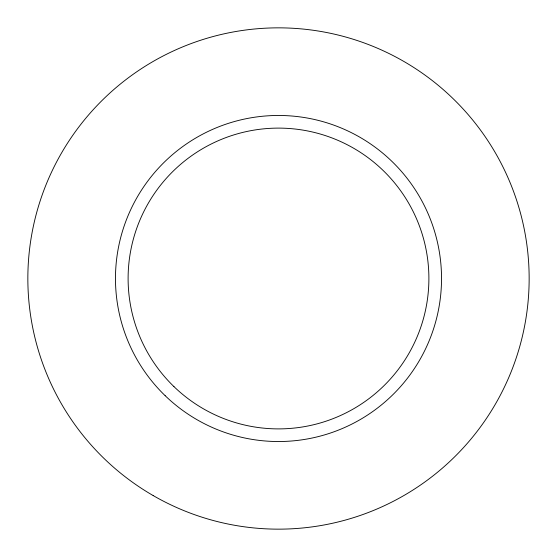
<?xml version="1.0" encoding="UTF-8"?>
<svg xmlns="http://www.w3.org/2000/svg" width="557" height="557" viewBox="0 0 557 557"><rect width="100%" height="100%" fill="white"/><g stroke="black" fill="none" stroke-linecap="round" stroke-linejoin="round"><path stroke-width="0.84" d="M153.175 495.57A250.65 250.65 0 0 0 529.15 278.5A250.65 250.65 0 0 0 153.175 61.43A250.65 250.65 0 0 0 153.175 495.57M165.171 395.7A163.034 163.034 0 0 0 436.66 318.047A163.034 163.034 0 0 0 233.668 121.753A163.034 163.034 0 0 0 165.171 395.7M173.958 386.614A150.39 150.39 0 0 0 424.399 314.983A150.39 150.39 0 0 0 237.143 133.91A150.39 150.39 0 0 0 173.958 386.614"/></g></svg>
